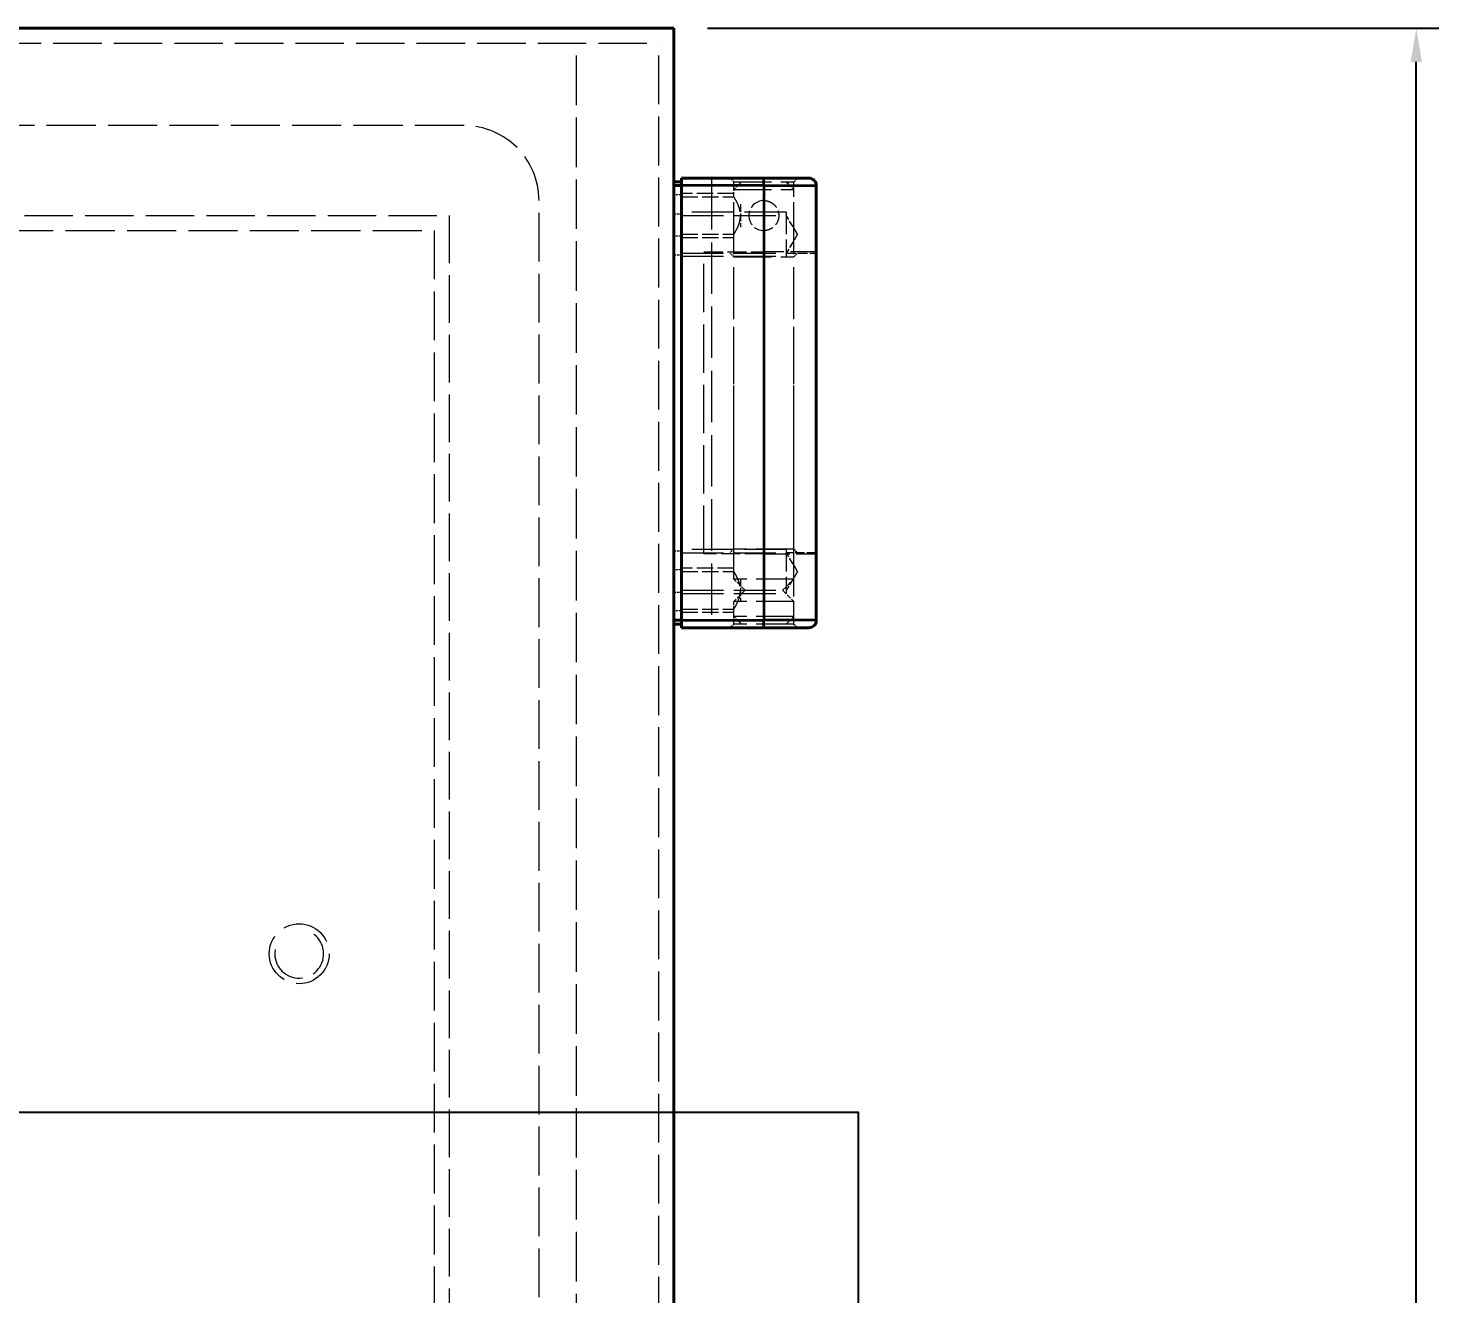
# Model space of a CAD drawing. Header units: millimetres. Extents: x 0 to 2523, y 0 to 1782.
# Drawn here: x 1078.6 to 1266.8, y 932.2 to 1101.1 of the extents above; entities that cross this region are included whole.
import ezdxf

# ---------------------------------------------------------------- set-up
doc = ezdxf.new("R2010")
doc.units = ezdxf.units.MM
doc.header["$LTSCALE"] = 3
doc.linetypes.add('DASHED', pattern=[0.2067, 0.1654, -0.0413])
for name, color, linetype, lineweight in [('가려진 것(ISO)', 2, 'DASHED', 18), ('가시적인 것(ISO)', 3, 'Continuous', 40), ('가시적인 좁은 것(ISO)', 3, 'Continuous', 35), ('상세 경계(JIS)', 7, 'Continuous', 25), ('치수(ISO)', 2, 'Continuous', 25)]:
    doc.layers.add(name, color=color, linetype=linetype, lineweight=lineweight)
doc.styles.add('치수 텍스트_PSTEK_POSCO', font='isocp.shx')
doc.dimstyles.new('치수_PSTEK_POSCO', dxfattribs={"dimscale": 3, "dimtxt": 2.5, "dimasz": 1.5, "dimexe": 1, "dimexo": 1.5, "dimgap": 1, "dimtad": 1, "dimrnd": 1e-08, "dimdsep": 46, "dimtxsty": '치수 텍스트_PSTEK_POSCO', "dimcen": 0.09, "dimdle": 10, "dimclrd": 7, "dimclre": 7, "dimclrt": 2, "dimadec": 1, "dimazin": 2, "dimtfac": 1, "dimtmove": 0, "dimatfit": 3, "dimfxl": 0, "dimtolj": 1, "dimlwd": -1, "dimlwe": -1, "dimarcsym": 0})

# ---------------------------------------------------------------- blocks, each defined once
blk = doc.blocks.new('*D24')
at = {"layer": 'Defpoints', "color": 0, "transparency": 16777216}
for p in [(1164.78, 1101.07), (1263.84, 1101.07), (1164.78, 551.07)]:
    blk.add_point(p, dxfattribs=at)
at = {"layer": '치수(ISO)', "color": 7, "transparency": 16777216}
for p, q in [((1169.28, 1101.07), (1266.84, 1101.07)), ((1263.84, 555.57), (1263.84, 1096.57)), ((1169.28, 551.07), (1266.84, 551.07))]:
    blk.add_line(p, q, dxfattribs=at)
for points in [[(1263.09, 1096.57), (1264.59, 1096.57), (1263.84, 1101.07)], [(1263.09, 555.57), (1264.59, 555.57), (1263.84, 551.07)]]:
    blk.add_solid(points, dxfattribs=at)
at = {"layer": '치수(ISO)', "color": 2, "transparency": 16777216, "insert": (1257.09, 823), "char_height": 7.5, "attachment_point": 4, "rotation": 90, "style": '치수 텍스트_PSTEK_POSCO'}
blk.add_mtext('\\A1;550', dxfattribs=at)
blk = doc.blocks.new('2dDetail0')
at = {"layer": '상세 경계(JIS)', "flags": 128}
blk.add_lwpolyline([(247.245, 234.509), (396.473, 234.509), (396.473, 318.8), (247.245, 318.8), (247.245, 234.509)], dxfattribs=at)

msp = doc.modelspace()

# ---------------------------------------------------------------- linework, layer by layer
at = {"layer": '가려진 것(ISO)', "ltscale": 13.032789}
msp.add_line((766.7766, 1099.0669), (1162.7766, 1099.0669), dxfattribs=at)
at = {"layer": '가려진 것(ISO)', "ltscale": 13.321835}
msp.add_line((1151.7766, 909.0669), (1151.7766, 1099.0669), dxfattribs=at)
at = {"layer": '가려진 것(ISO)', "ltscale": 13.141838}
msp.add_line((1162.7766, 553.0669), (1162.7766, 1099.0669), dxfattribs=at)
at = {"layer": '가려진 것(ISO)', "ltscale": 13.208315}
msp.add_line((1136.7766, 1088.0669), (792.7766, 1088.0669), dxfattribs=at)
at = {"layer": '가려진 것(ISO)', "ltscale": 13.822656}
msp.add_line((1169.7766, 1081.0669), (1169.7766, 1021.0669), dxfattribs=at)
at = {"layer": '가려진 것(ISO)', "ltscale": 0.448841}
for p, q in [((1172.7766, 1080.5669), (1172.2766, 1081.0669)), ((1180.7766, 1080.5669), (1181.2766, 1081.0669)), ((1172.7766, 1070.5669), (1172.2766, 1071.0669)), ((1180.7766, 1070.5669), (1181.2766, 1071.0669)), ((1172.7766, 1031.5669), (1172.2766, 1031.0669)), ((1180.7766, 1031.5669), (1181.2766, 1031.0669)), ((1172.7766, 1021.5669), (1172.2766, 1021.0669)), ((1180.7766, 1021.5669), (1181.2766, 1021.0669))]:
    msp.add_line(p, q, dxfattribs=at)
at = {"layer": '가려진 것(ISO)', "ltscale": 10.132536}
for p, q in [((1172.7766, 1080.5669), (1180.7766, 1080.5669)), ((1172.7766, 1079.5669), (1180.7766, 1079.5669)), ((1172.7766, 1070.5669), (1180.7766, 1070.5669)), ((1180.7766, 1031.5669), (1172.7766, 1031.5669)), ((1180.7766, 1027.5669), (1172.7766, 1027.5669)), ((1180.7766, 1024.5669), (1172.7766, 1024.5669)), ((1180.7766, 1022.5669), (1172.7766, 1022.5669)), ((1180.7766, 1021.5669), (1172.7766, 1021.5669))]:
    msp.add_line(p, q, dxfattribs=at)
at = {"layer": '가려진 것(ISO)', "ltscale": 1.269698}
for p, q in [((1172.7766, 1078.5669), (1172.7766, 1080.5669)), ((1172.7766, 1022.5669), (1172.7766, 1024.5669)), ((1180.7766, 1022.5669), (1180.7766, 1024.5669)), ((1172.7766, 1021.5669), (1172.7766, 1023.5669))]:
    msp.add_line(p, q, dxfattribs=at)
at = {"layer": '가려진 것(ISO)', "ltscale": 0.897783}
for p, q in [((1173.7766, 1080.5669), (1172.7766, 1079.5669)), ((1179.7766, 1080.5669), (1180.7766, 1079.5669)), ((1173.7766, 1021.5669), (1172.7766, 1022.5669)), ((1179.7766, 1021.5669), (1180.7766, 1022.5669))]:
    msp.add_line(p, q, dxfattribs=at)
at = {"layer": '가려진 것(ISO)', "ltscale": 5.936204}
for p, q in [((1180.7766, 1071.2169), (1180.7766, 1080.5669)), ((1180.7766, 1021.5669), (1180.7766, 1030.9169))]:
    msp.add_line(p, q, dxfattribs=at)
at = {"layer": '가려진 것(ISO)', "ltscale": 0.634799}
for p, q in [((1165.7766, 1078.8169), (1164.7766, 1078.8169)), ((1164.7766, 1076.3169), (1165.7766, 1076.3169)), ((1165.7766, 1073.3169), (1164.7766, 1073.3169)), ((1164.7766, 1070.8169), (1165.7766, 1070.8169)), ((1164.7766, 1031.3169), (1165.7766, 1031.3169)), ((1165.7766, 1028.8169), (1164.7766, 1028.8169)), ((1164.7766, 1025.8169), (1165.7766, 1025.8169)), ((1165.7766, 1023.3169), (1164.7766, 1023.3169))]:
    msp.add_line(p, q, dxfattribs=at)
at = {"layer": '가려진 것(ISO)', "ltscale": 4.444192}
for p, q in [((1172.7766, 1078.9999), (1165.7766, 1078.9999)), ((1165.7766, 1078.5669), (1172.7766, 1078.5669)), ((1165.7766, 1073.5669), (1172.7766, 1073.5669)), ((1165.7766, 1073.1339), (1172.7766, 1073.1339)), ((1172.7766, 1028.9999), (1165.7766, 1028.9999)), ((1165.7766, 1028.5669), (1172.7766, 1028.5669)), ((1165.7766, 1023.5669), (1172.7766, 1023.5669)), ((1165.7766, 1023.1339), (1172.7766, 1023.1339))]:
    msp.add_line(p, q, dxfattribs=at)
at = {"layer": '가려진 것(ISO)', "ltscale": 13.97624}
for p, q in [((1172.7766, 1027.5669), (1172.7766, 1079.5669)), ((1180.7766, 1027.5669), (1180.7766, 1079.5669))]:
    msp.add_line(p, q, dxfattribs=at)
at = {"layer": '가려진 것(ISO)', "ltscale": 13.109228}
msp.add_line((1146.7766, 574.0669), (1146.7766, 1078.0669), dxfattribs=at)
at = {"layer": '가려진 것(ISO)', "ltscale": 2.049378}
for p, q in [((1173.6541, 1077.6006), (1173.6541, 1074.5331)), ((1173.6541, 1027.6006), (1173.6541, 1024.5331))]:
    msp.add_line(p, q, dxfattribs=at)
at = {"layer": '가려진 것(ISO)', "ltscale": 13.05473}
msp.add_line((794.7766, 1076.0669), (1134.7766, 1076.0669), dxfattribs=at)
at = {"layer": '가려진 것(ISO)', "ltscale": 12.824352}
msp.add_line((1134.7766, 1076.0669), (1134.7766, 909.0669), dxfattribs=at)
at = {"layer": '가려진 것(ISO)', "ltscale": 11.288502}
for p, q in [((1179.7766, 1076.4999), (1165.7766, 1076.4999)), ((1165.7766, 1076.0669), (1179.7766, 1076.0669)), ((1165.7766, 1071.0669), (1179.7766, 1071.0669)), ((1165.7766, 1070.6339), (1179.7766, 1070.6339)), ((1179.7766, 1031.4999), (1165.7766, 1031.4999)), ((1165.7766, 1031.0669), (1179.7766, 1031.0669)), ((1165.7766, 1026.0669), (1179.7766, 1026.0669)), ((1165.7766, 1025.6339), (1179.7766, 1025.6339))]:
    msp.add_line(p, q, dxfattribs=at)
at = {"layer": '가려진 것(ISO)', "ltscale": 5.850043}
for p, q in [((1179.7766, 1076.4999), (1179.7766, 1070.6339)), ((1179.7766, 1031.4999), (1179.7766, 1025.6339))]:
    msp.add_line(p, q, dxfattribs=at)
at = {"layer": '가려진 것(ISO)', "ltscale": 1.851636}
for p, q in [((1181.2787, 1073.5669), (1179.7766, 1076.0669)), ((1181.2787, 1073.5669), (1179.7766, 1071.0669)), ((1181.2787, 1028.5669), (1179.7766, 1031.0669)), ((1181.2787, 1028.5669), (1179.7766, 1026.0669))]:
    msp.add_line(p, q, dxfattribs=at)
at = {"layer": '가려진 것(ISO)', "ltscale": 13.215807}
msp.add_line((796.7766, 1074.0669), (1132.7766, 1074.0669), dxfattribs=at)
at = {"layer": '가려진 것(ISO)', "ltscale": 13.112639}
msp.add_line((1132.7766, 1074.0669), (1132.7766, 578.0669), dxfattribs=at)
at = {"layer": '가려진 것(ISO)', "ltscale": 1.491912}
for p, q in [((1172.7766, 1071.2169), (1172.7766, 1073.5669)), ((1172.7766, 1028.5669), (1172.7766, 1030.9169))]:
    msp.add_line(p, q, dxfattribs=at)
at = {"layer": '가려진 것(ISO)', "ltscale": 5.079091}
for p, q in [((1168.7766, 1071.2169), (1176.7766, 1071.2169)), ((1176.7766, 1030.9169), (1168.7766, 1030.9169))]:
    msp.add_line(p, q, dxfattribs=at)
at = {"layer": '가려진 것(ISO)', "ltscale": 12.997904}
msp.add_line((1168.7766, 1030.9169), (1168.7766, 1071.2169), dxfattribs=at)
at = {"layer": '가려진 것(ISO)', "ltscale": 6.980978}
for p, q in [((1183.7766, 1071.2169), (1176.7766, 1071.2169)), ((1176.7766, 1030.9169), (1183.7766, 1030.9169))]:
    msp.add_line(p, q, dxfattribs=at)
at = {"layer": '가려진 것(ISO)', "ltscale": 2.539495}
for p, q in [((1179.7766, 1071.0669), (1183.7766, 1071.0669)), ((1183.7766, 1031.0669), (1179.7766, 1031.0669))]:
    msp.add_line(p, q, dxfattribs=at)
at = {"layer": '가려진 것(ISO)', "ltscale": 12.578616}
for p, q in [((1172.7766, 1031.5669), (1172.7766, 1070.5669)), ((1180.7766, 1031.5669), (1180.7766, 1070.5669))]:
    msp.add_line(p, q, dxfattribs=at)
at = {"layer": '가려진 것(ISO)', "ltscale": 1.346724}
for p, q in [((1174.2766, 1026.0669), (1172.7766, 1027.5669)), ((1174.2766, 1026.0669), (1172.7766, 1024.5669)), ((1179.2766, 1026.0669), (1180.7766, 1027.5669)), ((1179.2766, 1026.0669), (1180.7766, 1024.5669))]:
    msp.add_line(p, q, dxfattribs=at)
at = {"layer": '가려진 것(ISO)', "ltscale": 13.510047}
msp.add_circle((1114.7766, 977.5669), 4, dxfattribs=at)
at = {"layer": '가려진 것(ISO)', "ltscale": 12.665669}
msp.add_arc((1136.7766, 1078.0669), 10, 0, 90, dxfattribs=at)
at = {"layer": '가려진 것(ISO)', "ltscale": 3.989087}
msp.add_arc((1176.7766, 1076.0669), 2, 90, 270, dxfattribs=at)
at = {"layer": '가려진 것(ISO)', "ltscale": 12.371826}
msp.add_arc((1114.7766, 977.5669), 3.256, 170, 80, dxfattribs=at)
at = {"layer": '가려진 것(ISO)', "ltscale": 0.008454}
msp.add_open_spline([(1182.7766, 1081.0669), (1182.7766, 1081.0669), (1182.7766, 1081.0669), (1182.7766, 1081.0669)], degree=3, dxfattribs=at)
at = {"layer": '가려진 것(ISO)', "ltscale": 5.135678}
for points in [[(1172.7766, 1073.5669), (1172.7936, 1073.5935), (1172.8192, 1073.6334), (1172.9726, 1073.8917), (1173.0819, 1074.083), (1173.2957, 1074.5169), (1173.4163, 1074.7916), (1173.5976, 1075.4028), (1173.6541, 1075.7406), (1173.6541, 1076.3931), (1173.5976, 1076.7309), (1173.4163, 1077.3422), (1173.2957, 1077.6168), (1173.0819, 1078.0507), (1172.9726, 1078.242), (1172.8192, 1078.5003), (1172.7936, 1078.5402), (1172.7766, 1078.5669)], [(1172.7766, 1023.5669), (1172.7936, 1023.5935), (1172.8192, 1023.6334), (1172.9726, 1023.8917), (1173.0819, 1024.083), (1173.2957, 1024.5169), (1173.4163, 1024.7916), (1173.5976, 1025.4028), (1173.6541, 1025.7406), (1173.6541, 1026.3931), (1173.5976, 1026.7309), (1173.4163, 1027.3422), (1173.2957, 1027.6168), (1173.0819, 1028.0507), (1172.9726, 1028.242), (1172.8192, 1028.5003), (1172.7936, 1028.5402), (1172.7766, 1028.5669)]]:
    msp.add_open_spline(points, degree=3, knots=[1.949545609, 1.949545609, 1.949545609, 1.949545609, 2.0466362, 2.0466362, 2.143726792, 2.143726792, 2.241590761, 2.241590761, 2.339454731, 2.339454731, 2.4373187, 2.4373187, 2.535182669, 2.535182669, 2.632273261, 2.632273261, 2.729363852, 2.729363852, 2.729363852, 2.729363852], dxfattribs=at)
at = {"layer": '가려진 것(ISO)', "ltscale": 4.009624}
msp.add_open_spline([(1176.7766, 1078.0669), (1177.0292, 1078.0669), (1177.2977, 1078.0161), (1177.7901, 1077.8115), (1178.014, 1077.6578), (1178.3676, 1077.3043), (1178.5213, 1077.0803), (1178.7258, 1076.588), (1178.7766, 1076.3195), (1178.7766, 1075.8142), (1178.7258, 1075.5457), (1178.5213, 1075.0534), (1178.3676, 1074.8294), (1178.014, 1074.4759), (1177.7901, 1074.3222), (1177.2977, 1074.1176), (1177.0292, 1074.0669), (1176.7766, 1074.0669)], degree=3, knots=[-0.909540528, -0.909540528, -0.909540528, -0.909540528, -0.833754696, -0.833754696, -0.757968865, -0.757968865, -0.682164608, -0.682164608, -0.606360352, -0.606360352, -0.530556096, -0.530556096, -0.454751839, -0.454751839, -0.378966008, -0.378966008, -0.303180176, -0.303180176, -0.303180176, -0.303180176], dxfattribs=at)
at = {"layer": '가시적인 것(ISO)'}
for p, q in [((764.7766, 1101.0669), (1164.7766, 1101.0669)), ((1164.7766, 551.0669), (1164.7766, 1101.0669)), ((1165.7766, 1080.5669), (1164.7766, 1080.5669)), ((1165.7766, 1081.0669), (1176.7766, 1081.0669)), ((1165.7766, 1080.0669), (1165.7766, 1081.0669)), ((1176.7766, 1081.0669), (1182.7766, 1081.0669)), ((1164.7766, 1080.0669), (1165.7766, 1080.0669)), ((1165.7766, 1080.0669), (1165.7766, 1022.0669)), ((1183.7766, 1080.0669), (1183.7766, 1022.0669)), ((1164.7766, 1022.0669), (1165.7766, 1022.0669)), ((1165.7766, 1021.0669), (1165.7766, 1022.0669)), ((1165.7766, 1021.5669), (1164.7766, 1021.5669)), ((1176.7766, 1021.0669), (1165.7766, 1021.0669)), ((1182.7766, 1021.0669), (1176.7766, 1021.0669))]:
    msp.add_line(p, q, dxfattribs=at)
for centre, start, end in [((1182.7766, 1080.0669), 0, 90), ((1182.7766, 1022.0669), 270, 0)]:
    msp.add_arc(centre, 1, start, end, dxfattribs=at)
at = {"layer": '가시적인 좁은 것(ISO)'}
for p, q in [((1176.7766, 1080.0669), (1176.7766, 1081.0669)), ((1176.7766, 1080.0669), (1165.7766, 1080.0669)), ((1176.7766, 1080.0669), (1183.7766, 1080.0669)), ((1176.7766, 1080.0669), (1176.7766, 1022.0669)), ((1165.7766, 1022.0669), (1176.7766, 1022.0669)), ((1176.7766, 1021.0669), (1176.7766, 1022.0669)), ((1183.7766, 1022.0669), (1176.7766, 1022.0669))]:
    msp.add_line(p, q, dxfattribs=at)

# ---------------------------------------------------------------- block references
at = {"layer": '상세 경계(JIS)', "xscale": 3, "yscale": 3, "zscale": 3}
msp.add_blockref('2dDetail0', (0, 0), dxfattribs=at)

# ---------------------------------------------------------------- dimensions: what is measured, and where the dimension line sits
at = {"layer": '치수(ISO)', "color": 7}
dim = msp.add_linear_dim(base=(1263.8379, 1101.0669), p1=(1164.7766, 551.0669), p2=(1164.7766, 1101.0669), angle=90, dimstyle='치수_PSTEK_POSCO', override={"dimdec": 2, "dimtp": 0, "dimtm": 0, "dimtdec": 2, "dimtofl": 0, "dimatfit": 1}, dxfattribs=at)
dim.commit()
dim.dimension.update_dxf_attribs({"geometry": '*D24', "text_midpoint": (1263.8379, 829.7524), "dimtype": 160})

doc.saveas('drawing.dxf')
